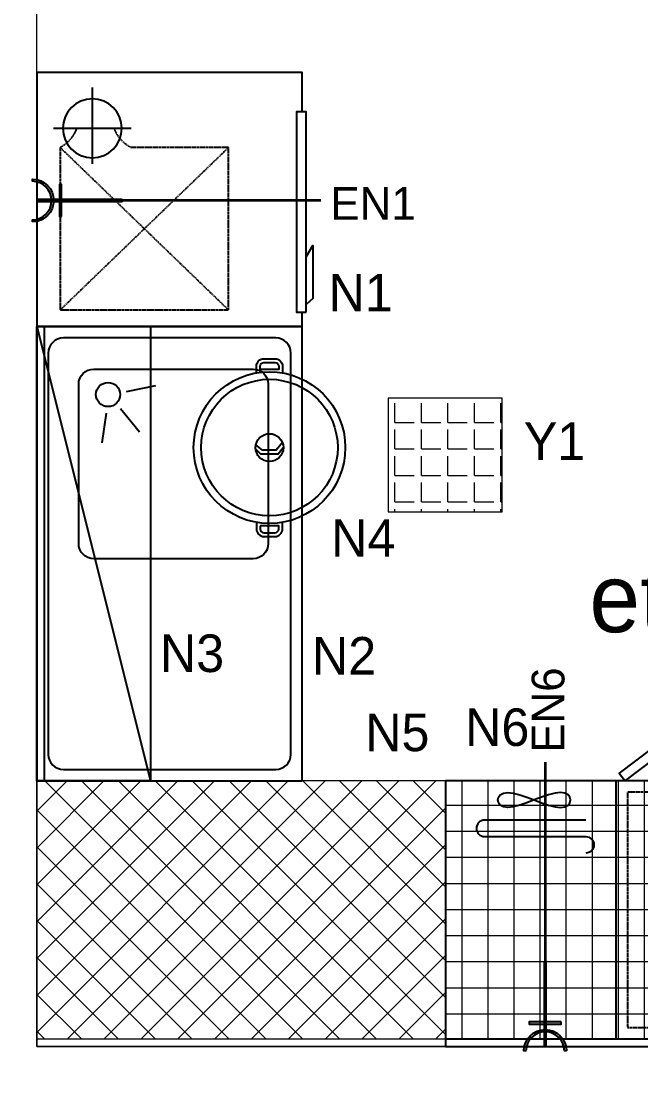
# Model space of a CAD drawing. Header units: centimetres. Extents: x -72470 to -43129, y -18750 to -16337.
# Drawn here: x -54695.1 to -54531.6, y -17297.2 to -17018.9 of the extents above; entities that cross this region are included whole.
import ezdxf

# ---------------------------------------------------------------- set-up
doc = ezdxf.new("R2010")
doc.units = ezdxf.units.CM
doc.header["$MEASUREMENT"] = 0
doc.linetypes.add('Dashed', pattern=[0.0056444444656372, 0.0028222222328186, -0.0028222222328186])
doc.linetypes.add('DUZ', pattern=[0])
doc.layers.get('0').update_dxf_attribs({"linetype": 'DUZ', "lineweight": 0})
for name, color, linetype in [('002 Çizgi', 7, 'Continuous'), ('11-021_500-BLOK B-str_zemin_kat$0$2DTARAMA1', 253, 'Continuous'), ('CIHAZ', 2, 'Continuous'), ('ELEKTRİK', 10, 'Continuous'), ('Kıtc-002 Çizgi', 7, 'Continuous'), ('S2000-002 Çizgi', 7, 'Continuous')]:
    doc.layers.add(name, color=color, linetype=linetype)
doc.layers.add('ELK', color=1, linetype='Continuous', lineweight=35)
doc.layers.add('TEFRIS', color=30, linetype='Continuous', lineweight=9)
doc.styles.add('TAKSİM', font='GOTHIC.TTF', dxfattribs={"height": 20})

# ---------------------------------------------------------------- blocks, each defined once
blk = doc.blocks.new('188-70')
at = {"layer": '002 Çizgi', "color": 7}
blk.add_line((24.32586168855778, -110.0460483423885), (24.32586168855778, 77.95395165761147), dxfattribs=at)
for points in [[(-43.67413831144222, -110.0460483423885), (26.32586168855778, -110.0460483423885), (26.32586168855778, 77.95395165761147), (-43.67413831144222, 77.95395165761147)], [(-71.33921312315215, 41.26263230040422), (-45.7278760982299, 75.49159541346671), (-43.67413831144222, 73.95491519197094), (-69.28547533637175, 39.72595207890481)], [(-71.4896948098467, 15.89495644267663), (-45.72076712935814, -18.21552385587347), (-43.67413831144222, -16.66938819504503), (-69.44306599193078, 17.44109210350507)], [(-71.4896948098467, -30.08271823235918), (-45.72076712935814, -64.19319853090929), (-43.67413831144222, -62.64706287008084), (-69.44306599193078, -28.53658257153074)], [(-40.64799959598167, -93.60606304338216), (-40.47596986266581, -92.14906812416302), (-40.02243692937191, -90.44697125591483), (-39.38123519609508, -88.58147308831394), (-38.64619906283042, -86.63427427104034), (-37.91116292956576, -84.68707545376674), (-37.26996119629621, -82.82157728616585), (-36.81642826300231, -81.11948041791766), (-36.64439852968644, -79.66248549869852), (-36.81642826300231, -78.5186764032369), (-37.26996119629621, -77.70166990648067), (-37.91116292957304, -77.21146600842258), (-38.6461990628377, -77.04806470907351), (-39.38123519610235, -77.21146600842258), (-40.02243692937191, -77.70166990647704), (-40.47596986266581, -78.5186764032369), (-40.64799959598167, -79.66248549869852), (-40.47596986266581, -81.11948041791766), (-40.02243692937191, -82.82157728616585), (-39.38123519609508, -84.68707545376674), (-38.64619906283042, -86.63427427104034), (-37.91116292956576, -88.58147308831394), (-37.26996119629621, -90.44697125591483), (-36.81642826300231, -92.14906812415938), (-36.64439852968644, -93.60606304338216), (-36.81642826300231, -94.74987213884378), (-37.26996119629621, -95.5668786356), (-37.91116292957304, -96.0570825336581), (-38.6461990628377, -96.22048383300717), (-39.38123519610235, -96.0570825336581), (-40.02243692937191, -95.5668786356), (-40.47596986266581, -94.74987213884378)]]:
    blk.add_lwpolyline(points, close=True, dxfattribs=at)
at = {"layer": '002 Çizgi', "color": 7, "linetype": 'Dashed'}
blk.add_lwpolyline([(21.32586168855778, -62.04604834238853), (21.32586168855778, 74.95395165761147), (-40.67413831144222, 74.95395165761147), (-40.67413831144222, -62.04604834238853)], close=True, dxfattribs=at)
at = {"layer": '002 Çizgi', "color": 7, "const_width": 0.4275}
for points in [[(-69.65403173668892, 43.51483848003772), (-70.97744480604888, 44.50506357189079), (-66.74652167000022, 50.15959507164007), (-65.6631906057446, 51.6074421325502)], [(-69.7941442326046, 13.65054622595562), (-71.11297633629147, 12.65422812063844), (-66.85601965306705, 7.019269659213023), (-65.76602267940325, 5.57643428954907)], [(-69.7941442326046, -32.32712844908019), (-71.11297633629147, -33.32344655439738), (-66.85601965306705, -38.95840501582643), (-65.76602267940325, -40.40124038548674)]]:
    blk.add_lwpolyline(points, dxfattribs=at)
at = {"layer": '002 Çizgi', "color": 7}
blk.add_lwpolyline([(24.32586168855778, -65.04604834238853), (-43.67413831144222, -65.04604834238853)], dxfattribs=at)
for points in [[(-28.99247005337384, -99.71471313812071), (-28.99247005337384, -73.04291471877514, -1), (-24.64666606191895, -73.04291471877514)], [(-33.338274044836, -73.04291471877514), (-33.338274044836, -99.71471313812071, 1), (-28.99247005337384, -99.71471313812071)]]:
    blk.add_lwpolyline(points, format="xyb", dxfattribs=at)
for centre, radius, start, end in [((-43.67413831144222, 73.95491519197094), 42.74999999999995, 229.7550348337713, 270), ((-43.67413831144222, -16.66938819504503), 42.74999999999999, 90, 130.5092126637801), ((-43.67413831144222, -62.64706287008084), 42.74999999999999, 90, 130.5092126637801)]:
    blk.add_arc(centre, radius, start, end, dxfattribs=at)
blk = doc.blocks.new('A$C5B5611F4')
at = {"layer": 'CIHAZ', "color": 1}
for p, q in [((14.73433841587575, 68.46761854331544), (14.73433841587575, 47.91930797332088)), ((24.09093439983735, 58.19346325831839), (3.982544617469102, 58.19346325831839))]:
    blk.add_line(p, q, dxfattribs=at)
at = {"layer": 'CIHAZ', "color": 5, "linetype": 'Dashed'}
for p, q in [((19.81749012649561, 66.6580059789485), (62.61512831721622, 22.28394089994254)), ((62.61512831721622, 66.6580059789485), (19.81749012649561, 22.28394089994254))]:
    blk.add_line(p, q, dxfattribs=at)
at = {"layer": 'CIHAZ', "color": 5}
for points in [[(63.20360101332789, 1.822599528354203), (10.36053938909026, 1.822599528354203), (10.36053938909026, 4.321503037158436), (63.20360101332789, 4.321503037158436)], [(61.20360101332789, 1.822599528354203), (48.5961299984774, 1.822599528354203), (45.5961299984774, -5.8188888943e-06), (59.5961299984774, -5.8188888943e-06)]]:
    blk.add_lwpolyline(points, close=True, dxfattribs=at)
at = {"layer": 'CIHAZ', "color": 1}
blk.add_circle((14.73433841587575, 58.19346325831839), 7.758035706010048, dxfattribs=at)
at = {"layer": 'S2000-002 Çizgi', "linetype": 'Dashed'}
for p, q in [((19.81749012649561, 66.6580059789485), (62.61512831721622, 66.6580059789485)), ((62.61512831721622, 66.6580059789485), (62.61512831721622, 22.28394089994254)), ((19.81749012649561, 22.28394089994254), (19.81749012649561, 48.05007444388684)), ((62.61512831721622, 22.28394089994254), (19.81749012649561, 22.28394089994254))]:
    blk.add_line(p, q, dxfattribs=at)
at = {"layer": 'S2000-002 Çizgi'}
blk.add_lwpolyline([(10.36053938909026, 2.813747483875431), (4.7521225497e-06, 2.813747483875431), (4.7521225497e-06, 72.81374748387543), (67.00000475212255, 72.81374748387543), (67.00000475212255, 2.813747483875431), (63.20360101332789, 2.813747483875431)], dxfattribs=at)
at = {"layer": 'S2000-002 Çizgi', "linetype": 'Dashed'}
for centre, radius, start, end in [((11.59975860845043, 71.22130393240832), 9.399723374371668, 291.2079427881586, 330.9566305499486), ((10.99552973916797, 43.0200138398659), 10.15522007421278, 29.69070431364409, 66.77515045045837)]:
    blk.add_arc(centre, radius, start, end, dxfattribs=at)
blk = doc.blocks.new('A$C53E03B34')
at = {"layer": 'Kıtc-002 Çizgi'}
for points in [[(3.736430210657999, 16.55474728873923), (1.999989551146424, 16.55474728873923, -0.4142135623730951), (-1.04488535726e-05, 18.55474728873923), (-1.04488535726e-05, 21.44523591158395, -0.4142135623730951), (1.999989551146424, 23.44523591158395), (3.736430210657999, 23.44523591158395)], [(43.13847541821451, 16.55474728873923), (44.87491607772605, 16.55474728873923, 0.4142135623730951), (46.87491607772606, 18.55474728873923), (46.87491607772606, 21.44523591158395, 0.4142135623730951), (44.87491607772605, 23.44523591158395), (43.13847541821451, 23.44523591158395)]]:
    blk.add_lwpolyline(points, format="xyb", dxfattribs=at)
for points in [[(2.829431830543397, 17.55474728873923), (1.999989551146424, 17.55474728873923, -0.4142135623730993), (0.9999895511464274, 18.55474728873923), (0.9999895511464274, 21.44523591158395, -0.4142135623731038), (1.999989551146424, 22.44523591158395), (2.829431830543397, 22.44523591158395)], [(44.04547379832911, 17.55474728873923), (44.87491607772605, 17.55474728873923, 0.4142135623730993), (45.87491607772608, 18.55474728873923), (45.87491607772608, 21.44523591158395, 0.4142135623731038), (44.87491607772605, 22.44523591158395), (44.04547379832911, 22.44523591158395)]]:
    blk.add_lwpolyline(points, format="xyb", close=True, dxfattribs=at)
for points in [[(22.07994261973363, 23.39970838445152), (24.16013736147579, 21.79056447975927), (24.16013736147579, 18.12031287973877), (22.74916513575409, 16.40455446213855)], [(23.49386673252957, 23.65446401759436), (25.16013736147579, 22.25665975957964), (25.16013736147579, 17.69347458119227), (23.75556937802139, 16.34792002827453)]]:
    blk.add_lwpolyline(points, dxfattribs=at)
for radius in [20, 18, 3.660725084202026]:
    blk.add_circle((23.43745281443625, 19.99999160016159), radius, dxfattribs=at)
blk = doc.blocks.new('A$C50025146')
at = {"layer": 'ELEKTRİK'}
h = blk.add_hatch(color=256, dxfattribs=at)
edge = h.paths.add_edge_path()
edge.add_line((23.70435837441619, 11.25333161261187), (23.70435837441619, 10.69066721622039))
edge.add_ellipse((23.70435837441619, 5.626687648689767), major_axis=(3.580774291992597, -3.580774291992606), ratio=0.9999999999999413, start_angle=134.9999999999983, end_angle=314.9999999999983)
edge.add_line((23.70435837441619, 0.5627080811555061), (23.70435837441619, 4.368476402305532e-05))
edge.add_ellipse((23.70435837441619, 5.626687648689767), major_axis=(3.978638102213783, 3.978638102213774), ratio=0.9999999999999128, start_angle=45.0000000000025, end_angle=225.0000000000025, ccw=False)
for points in [[(16.0258407970905, 9.846670621633166), (16.5885051934838, 9.846670621633166), (16.5885051934838, 1.406704675742731), (16.0258407970905, 1.406704675742731)], [(6.940050297998823e-05, 5.345355450490388), (6.940050297998823e-05, 5.908019846885509), (22.50664525620232, 5.908019846885509), (22.50664525620232, 5.345355450490388)]]:
    blk.add_hatch(color=256, dxfattribs=at).paths.add_polyline_path(points)
at = {"layer": 'ELEKTRİK', "elevation": 4.798666618537076e-08}
blk.add_lwpolyline([(23.70435837441437, 4.368476402305532e-05), (23.70435837441619, 0.5627080811555061, -0.9999999999999944), (23.70435837441619, 10.69066721622039), (23.70435837441619, 11.25333161261187, 0.9999999999999944)], format="xyb", close=True, dxfattribs=at)
at = {"layer": 'ELEKTRİK'}
for points, elevation in [([(16.0258407970905, 1.406704675742731), (16.0258407970905, 9.846670621633166), (16.5885051934838, 9.846670621633166), (16.5885051934838, 1.406704675742731)], 4.791194770819646e-08), ([(6.940050297998823e-05, 5.908019846885509), (22.50664525620232, 5.908019846885509), (22.50664525620232, 5.345355450490388), (6.940050297998823e-05, 5.345355450490388)], 4.794507297291503e-08)]:
    blk.add_lwpolyline(points, close=True, dxfattribs=dict(at, elevation=elevation))

msp = doc.modelspace()

# ---------------------------------------------------------------- hatches: boundary and pattern name
h = msp.add_hatch()
h.set_pattern_fill('ANGLE', color=256, angle=360.0000000000001)
h.set_pattern_definition([(360, (-56894.56179928562, -22782.51129248839), (-9.127532176778488e-15, 6.985), [5.079999999999997, -1.904999999999999]), (90, (-56894.56179928562, -22782.51129248839), (-6.985, -8.350376059540879e-15), [5.079999999999996, -1.904999999999999])])
h.paths.add_polyline_path([(-54598.26410661991, -17118.24636232376), (-54568.26410661991, -17118.24636232376), (-54568.26410661991, -17148.24636232376), (-54598.26410661991, -17148.24636232376)])
at = {"layer": '11-021_500-BLOK B-str_zemin_kat$0$2DTARAMA1'}
h = msp.add_hatch(dxfattribs=at)
h.set_pattern_fill('ANSI33', color=256, scale=100)
h.set_pattern_definition([(45, (-413509.5235000515, -192690.2066484655), (-17.67766952966369, 17.67766952966369), []), (45, (-413491.8458305515, -192690.2066484655), (-17.67766952966369, 17.67766952966369), [12.5, -6.25])])
edge = h.paths.add_edge_path()
edge.add_arc((-53448.18576900393, -17219.43709981061), 40, 0, 360)
edge = h.paths.add_edge_path()
edge.add_arc((-54288.18576900393, -17219.43709981061), 40, 0, 360)
edge = h.paths.add_edge_path()
edge.add_arc((-55128.18576900393, -17219.43709981061), 40, 0, 360)
edge = h.paths.add_edge_path()
edge.add_arc((-55968.18576900393, -17219.43709981061), 40, 0, 360)
h.paths.add_polyline_path([(-54835.71432833868, -17053.77368003472), (-54661.95784812042, -17053.77368003472), (-54661.95784812042, -17007.82211113978), (-54835.71432833868, -17007.82211113978)], flags=9)
h.paths.add_polyline_path([(-53982.50537089037, -17053.79925984381), (-53808.73865874844, -17053.79925984381), (-53808.73865874844, -17007.81699517807), (-53982.50537089037, -17007.81699517807)], flags=9)
h.paths.add_polyline_path([(-55675.71944430051, -17053.79925984381), (-55520.59938973019, -17053.79925984381), (-55520.59938973019, -17007.81699517807), (-55675.71944430051, -17007.81699517807)], flags=9)
edge = h.paths.add_edge_path()
edge.add_arc((-56808.18576900393, -17219.43709981061), 40, 0, 360)
edge = h.paths.add_edge_path()
edge.add_arc((-55128.18576900393, -18059.43709981061), 40, 0, 360)
edge = h.paths.add_edge_path()
edge.add_arc((-54288.18576900393, -18059.43709981061), 40, 0, 360)
edge = h.paths.add_edge_path()
edge.add_arc((-53448.18576900393, -18059.43709981061), 40, 0, 360)
at = {"layer": 'TEFRIS', "linetype": 'Continuous'}
h = msp.add_hatch(dxfattribs=at)
h.set_pattern_fill('ANSI37', color=0, scale=55)
h.set_pattern_definition([(45, (7461.675774617652, -51.79454427257588), (-4.861359120657514, 4.861359120657514), []), (135, (7461.675774617652, -51.79454427257588), (-4.861359120657514, -4.861359120657514), [])])
h.paths.add_polyline_path([(-54583.1857715381, -17219.16071620133), (-54690.95160755456, -17219.16071620133), (-54690.95160755456, -17287.16071620132), (-54583.1857715381, -17287.16071620132)])
h = msp.add_hatch(dxfattribs=at)
h.set_pattern_fill('ANSI37', color=0, scale=55, angle=45)
h.set_pattern_definition([(90, (7550.55960860302, -51.79454427257588), (-6.875000000000001, 0), []), (180, (7550.55960860302, -51.79454427257588), (-8.881784197001252e-16, -6.875), [])])
edge = h.paths.add_edge_path()
edge.add_line((-54395.18576900393, -17219.16071620133), (-54583.18576900393, -17219.16071620133))
edge.add_line((-54583.18576900393, -17219.16071620133), (-54583.18576900393, -17287.16071620132))
edge.add_line((-54583.18576900393, -17287.16071620132), (-54395.18576900393, -17287.16071620132))
edge.add_line((-54395.18576900393, -17287.16071620132), (-54395.18576900393, -17265.22673023256))
edge.add_arc((-54355.19997635099, -17264.16071620141), 39.99999999997819, 179.9999999998541, 181.5271334307395, ccw=False)
edge.add_arc((-54355.19997635099, -17264.1607162012), 39.99999999997817, 178.4728665692605, 180.0000000001459, ccw=False)
edge.add_line((-54395.18576900393, -17263.09470217005), (-54395.18576900393, -17219.16071620133))
edge = h.paths.add_edge_path(flags=16)
edge.add_line((-54446.14267928146, -17241.50921124348), (-54418.68973687541, -17241.50921124348))
edge.add_line((-54418.68973687541, -17241.50921124348), (-54418.68973687541, -17243.70677441322))
edge.add_line((-54418.68973687541, -17243.70677441322), (-54417.50160768578, -17243.70677441322))
edge.add_line((-54417.50160768578, -17243.70677441322), (-54417.50160768578, -17240.10019392184))
edge.add_line((-54417.50160768578, -17240.10019392184), (-54414.27715635659, -17240.10019392184))
edge.add_line((-54414.27715635659, -17240.10019392184), (-54414.27715635659, -17243.70677441322))
edge.add_line((-54414.27715635659, -17243.70677441322), (-54412.03931130996, -17243.70677441322))
edge.add_arc((-54412.03931130996, -17256.20677441322), 12.5, -90, 90, ccw=False)
edge.add_line((-54412.03931130996, -17268.70677441322), (-54418.68973687541, -17268.70677441322))
edge.add_line((-54418.68973687541, -17268.70677441322), (-54418.68973687541, -17270.90433758296))
edge.add_line((-54418.68973687541, -17270.90433758296), (-54446.14267928146, -17270.90433758296))
edge.add_arc((-54452.7690224129, -17256.20677441321), 16.1222450801401, 204.4384788206849, 294.2680601347226, ccw=False)
edge.add_line((-54467.44681142059, -17262.87680411852), (-54471.28435201452, -17262.87680411852))
edge.add_line((-54471.28435201452, -17262.87680411852), (-54471.28435201452, -17258.62228159931))
edge.add_line((-54471.28435201452, -17258.62228159931), (-54477.25072080974, -17258.62228159931))
edge.add_line((-54477.25072080974, -17258.62228159931), (-54477.25072080974, -17260.23330155435))
edge.add_line((-54477.25072080974, -17260.23330155435), (-54479.03377368608, -17260.23330155435))
edge.add_line((-54479.03377368608, -17260.23330155435), (-54479.03377368608, -17251.38983296774))
edge.add_line((-54479.03377368608, -17251.38983296774), (-54477.25072080974, -17251.38983296774))
edge.add_line((-54477.25072080974, -17251.38983296774), (-54477.25072080974, -17253.48072959059))
edge.add_line((-54477.25072080974, -17253.48072959059), (-54471.28435201452, -17253.48072959059))
edge.add_line((-54471.28435201452, -17253.48072959059), (-54471.28435201452, -17249.53674470792))
edge.add_line((-54471.28435201452, -17249.53674470792), (-54467.44681142059, -17249.53674470792))
edge.add_arc((-54452.7690224129, -17256.20677441322), 16.12224508013677, 65.73193986527741, 155.5615211793151, ccw=False)
edge = h.paths.add_edge_path(flags=0)
edge.add_arc((-54457.4041649338, -17256.20677441322), 4.836676993785659, 0, 360)
edge = h.paths.add_edge_path(flags=0)
edge.add_arc((-54457.4041649338, -17256.20677441322), 2.418340424534108, 0, 360)

# ---------------------------------------------------------------- linework, layer by layer
msp.add_lwpolyline([(-54568.26410661991, -17118.24636232376), (-54598.26410661991, -17118.24636232376), (-54598.26410661991, -17148.24636232376), (-54568.26410661991, -17148.24636232376)], close=True)
at = {"layer": 'ELK', "color": 1}
for p, q in [((-54616.03229733791, -17066.17708309425), (-54691.00270269501, -17066.17708309425)), ((-54556.877531477, -17214.24140652773), (-54556.877531477, -17289.21181188483))]:
    msp.add_line(p, q, dxfattribs=at)
at = {"layer": 'S2000-002 Çizgi'}
for p, q in [((-54690.95160755455, -17099.39575089606), (-54660.9516080976, -17219.16071620133)), ((-54690.95160252319, -17219.16071620133), (-54690.95160306624, -17099.39575089606)), ((-54690.95160306624, -17099.39575089606), (-54660.95160306624, -17099.39575089606)), ((-54660.95160864064, -17099.39575089606), (-54660.9516080976, -17219.16071620133)), ((-54667.28719488787, -17116.50629081055), (-54659.55906717915, -17114.91351575959)), ((-54668.88749333594, -17121.03056309027), (-54663.87958992759, -17127.12825066001)), ((-54668.88749333595, -17121.03056309027), (-54663.87958992759, -17127.12825066001)), ((-54672.69673553444, -17122.26074588079), (-54673.80940334145, -17130.07245891934)), ((-54672.69673553445, -17122.26074588079), (-54673.80940334146, -17130.07245891934)), ((-54660.95160252319, -17219.16071620133), (-54690.95160252319, -17219.16071620133))]:
    msp.add_line(p, q, dxfattribs=at)
for points in [[(-54620.95160252319, -17219.16071620133), (-54620.95160252319, -17099.39575089602), (-54690.95160252319, -17099.39575089602), (-54690.95160252319, -17219.16071620133)], [(-54688.95160252319, -17219.16071620133), (-54688.95160252319, -17099.39575089602), (-54690.95160252319, -17099.39575089602), (-54690.95160252319, -17219.16071620133)], [(-54620.95160252319, -17219.16071620133), (-54620.95160252319, -17099.39575089602), (-54690.95160252319, -17099.39575089602), (-54690.95160252319, -17219.16071620133)], [(-54688.95160252319, -17219.16071620133), (-54688.95160252319, -17099.39575089602), (-54690.95160252319, -17099.39575089602), (-54690.95160252319, -17219.16071620133)]]:
    msp.add_lwpolyline(points, close=True, dxfattribs=at)
for points in [[(-54623.95160252318, -17212.16071620133), (-54623.95160252319, -17106.39575089602, 0.4142135623730919), (-54627.95160252319, -17102.39575089602), (-54683.95160252319, -17102.39575089602, 0.4142135623731057), (-54687.95160252319, -17106.39575089602), (-54687.95160252319, -17212.16071620133, 0.4142135623730951), (-54683.95160252319, -17216.16071620133), (-54627.95160252318, -17216.16071620133, 0.4142135623730844)], [(-54623.95160252319, -17212.16071620133), (-54623.95160252319, -17106.39575089602, 0.4142135623730919), (-54627.95160252319, -17102.39575089602), (-54683.95160252319, -17102.39575089602, 0.4142135623731057), (-54687.95160252319, -17106.39575089602), (-54687.95160252319, -17212.16071620133, 0.4142135623730951), (-54683.95160252319, -17216.16071620133), (-54627.95160252319, -17216.16071620133, 0.4142135623730844)], [(-54629.93459352226, -17114.6030697571), (-54629.93459352226, -17156.6030697571, -0.4142135623730951), (-54633.93459352226, -17160.6030697571), (-54675.93459352225, -17160.6030697571, -0.4142135623730951), (-54679.93459352226, -17156.6030697571), (-54679.93459352226, -17114.6030697571, -0.4142135623730951), (-54675.93459352226, -17110.6030697571), (-54633.93459352226, -17110.6030697571, -0.4142135623730951)], [(-54629.93459352227, -17114.6030697571), (-54629.93459352226, -17156.6030697571, -0.4142135623730951), (-54633.93459352226, -17160.6030697571), (-54675.93459352226, -17160.6030697571, -0.4142135623730951), (-54679.93459352227, -17156.6030697571), (-54679.93459352227, -17114.6030697571, -0.4142135623730951), (-54675.93459352227, -17110.6030697571), (-54633.93459352227, -17110.6030697571, -0.4142135623730951)]]:
    msp.add_lwpolyline(points, format="xyb", close=True, dxfattribs=at)
msp.add_circle((-54672.1899500826, -17117.31727777945), 3.187919533039348, dxfattribs=at)
msp.add_circle((-54672.1899500826, -17117.31727777945), 3.187919533039348, dxfattribs=at)
at = {"layer": 'TEFRIS', "color": 0, "linetype": 'Continuous'}
for q in [(-54690.95160755456, -16800.95765326432), (-53481.83877341198, -17289.16071674438)]:
    msp.add_line((-54690.95160755456, -17289.16071674438), q, dxfattribs=at)
for points in [[(-54583.1857715381, -17219.16071620133), (-54690.95160755456, -17219.16071620133), (-54690.95160755456, -17289.16071620133), (-54583.1857715381, -17289.16071620133)], [(-54690.95160755456, -17287.16071620132), (-54583.18576900393, -17287.16071620132), (-54583.18576900393, -17289.16071674438), (-54690.95160755456, -17289.16071674438)]]:
    msp.add_lwpolyline(points, close=True, dxfattribs=at)

# ---------------------------------------------------------------- block references
at = {"layer": 'ELEKTRİK', "xscale": -1}
msp.add_blockref('A$C50025146', (-54668.44496229836, -17071.80377074294, -4.794507297291503e-08), dxfattribs=at)
at = {"layer": 'ELEKTRİK', "xscale": -1, "rotation": 90}
msp.add_blockref('A$C50025146', (-54551.25084382831, -17266.65407148818, -4.794507297291503e-08), dxfattribs=at)
at = {"layer": 'S2000-002 Çizgi', "xscale": -1, "rotation": 90}
msp.add_blockref('A$C5B5611F4', (-54618.13786007069, -17032.39574614393), dxfattribs=at)
at = {"layer": 'S2000-002 Çizgi', "rotation": 270}
for name, p in [('A$C53E03B34', (-54649.60513726607, -17107.86042320912)), ('188-70', (-54473.13972066154, -17262.83485505582))]:
    msp.add_blockref(name, p, dxfattribs=at)

# ---------------------------------------------------------------- texts
at = {"style": 'TAKSİM'}
for s, height, p in [('N1', 9.9, (-54614.00884113127, -17095.39969722376, -0.0008635203109835583)), ('Y1', 9.9, (-54562.50246151011, -17134.57852195427, -0.0008635203109835583)), ('N4', 9.9, (-54613.32862089499, -17160.07084475162, -0.0008635203109835583)), ('et hazırlık', 18, (-54545.21243169688, -17179.96481926618)), ('N3', 9.9, (-54658.48683364585, -17190.46492695448, -0.0008635203109835583)), ('N2', 9.9, (-54618.38571896758, -17191.13128869602, -0.0008635203109835583)), ('N5', 9.9, (-54604.33863558903, -17211.32343870667, -0.0008635203109835583)), ('N6', 9.9, (-54577.97780624186, -17209.94947248813, -0.0008635203109835583))]:
    msp.add_text(s, height=height, dxfattribs=at).set_placement(p)
at = {"layer": 'ELK', "color": 1, "style": 'TAKSİM'}
msp.add_text('EN1', height=8.64, dxfattribs=at).set_placement((-54613.51361017553, -17071.26087233651))
msp.add_text('EN6', height=8.64, rotation=90, dxfattribs=at).set_placement((-54551.79374223475, -17211.72271936535))

doc.saveas('drawing.dxf')
